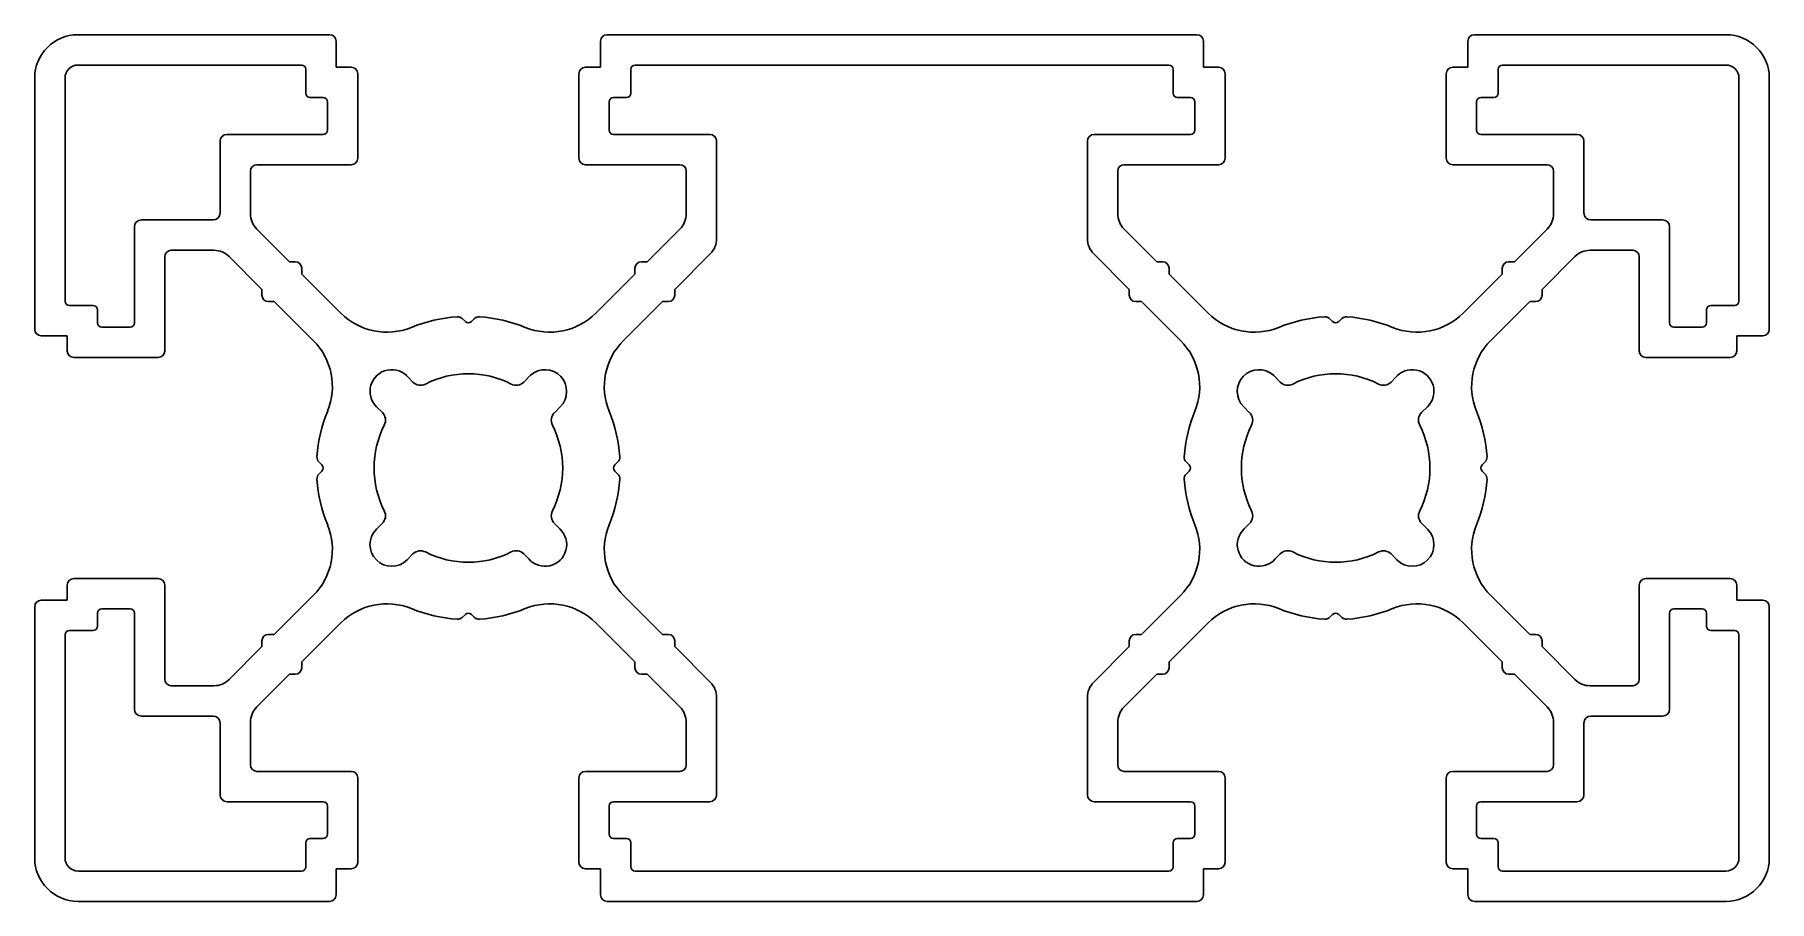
# Model space of a CAD drawing. Extents: x 867.2 to 947.2, y 1743.8 to 1783.8.
import ezdxf

# ---------------------------------------------------------------- set-up
doc = ezdxf.new("R2010")
doc.units = 0
doc.layers.get('0').update_dxf_attribs({"linetype": 'CONTINUOUS'})

msp = doc.modelspace()

# ---------------------------------------------------------------- linework, layer by layer
for p, q in [((880.775, 1783.831), (869.175, 1783.831)), ((881.075, 1782.331), (881.075, 1783.531)), ((893.275, 1783.531), (893.275, 1782.331)), ((920.775, 1783.831), (893.575, 1783.831)), ((921.075, 1783.531), (921.075, 1782.331)), ((933.275, 1782.331), (933.275, 1783.531)), ((933.575, 1783.831), (945.175, 1783.831)), ((869.175, 1782.431), (879.475, 1782.431)), ((894.875, 1782.431), (919.475, 1782.431)), ((934.875, 1782.431), (945.175, 1782.431)), ((867.175, 1781.831), (867.175, 1770.231)), ((868.575, 1771.531), (868.575, 1781.831)), ((879.675, 1782.231), (879.675, 1781.131)), ((881.775, 1782.331), (881.075, 1782.331)), ((882.075, 1778.131), (882.075, 1782.031)), ((892.275, 1782.031), (892.275, 1778.131)), ((893.275, 1782.331), (892.575, 1782.331)), ((894.675, 1781.131), (894.675, 1782.231)), ((919.675, 1782.231), (919.675, 1781.131)), ((921.075, 1782.331), (921.775, 1782.331)), ((922.075, 1782.031), (922.075, 1778.131)), ((932.275, 1778.131), (932.275, 1782.031)), ((932.575, 1782.331), (933.275, 1782.331)), ((934.675, 1781.131), (934.675, 1782.231)), ((945.775, 1781.831), (945.775, 1771.531)), ((947.175, 1781.831), (947.175, 1770.231)), ((879.875, 1780.931), (880.475, 1780.931)), ((893.875, 1780.931), (894.475, 1780.931)), ((919.875, 1780.931), (920.475, 1780.931)), ((933.875, 1780.931), (934.475, 1780.931)), ((880.675, 1780.731), (880.675, 1779.431)), ((893.675, 1779.431), (893.675, 1780.731)), ((920.675, 1780.731), (920.675, 1779.431)), ((933.675, 1779.431), (933.675, 1780.731)), ((880.475, 1779.231), (876.045, 1779.231)), ((898.305, 1779.231), (893.875, 1779.231)), ((920.475, 1779.231), (916.045, 1779.231)), ((938.305, 1779.231), (933.875, 1779.231)), ((875.725, 1778.911), (875.725, 1775.601)), ((898.625, 1774.423), (898.625, 1778.911)), ((915.725, 1778.911), (915.725, 1774.423)), ((938.625, 1775.601), (938.625, 1778.911)), ((877.425, 1777.831), (881.775, 1777.831)), ((892.575, 1777.831), (896.925, 1777.831)), ((921.775, 1777.831), (917.425, 1777.831)), ((936.925, 1777.831), (932.575, 1777.831)), ((877.125, 1775.568), (877.125, 1777.531)), ((897.225, 1777.531), (897.225, 1775.568)), ((917.125, 1777.531), (917.125, 1775.568)), ((937.225, 1775.568), (937.225, 1777.531)), ((875.405, 1775.281), (872.095, 1775.281)), ((942.255, 1775.281), (938.945, 1775.281)), ((871.775, 1774.961), (871.775, 1770.531)), ((878.93, 1773.349), (877.418, 1774.861)), ((896.932, 1774.861), (895.42, 1773.349)), ((917.418, 1774.861), (918.93, 1773.349)), ((935.42, 1773.349), (936.932, 1774.861)), ((942.575, 1770.531), (942.575, 1774.961)), ((873.475, 1773.881), (875.438, 1773.881)), ((896.693, 1772.077), (898.332, 1773.716)), ((916.018, 1773.716), (917.657, 1772.077)), ((940.875, 1773.881), (938.912, 1773.881)), ((873.175, 1769.231), (873.175, 1773.581)), ((876.145, 1773.589), (877.657, 1772.077)), ((879.195, 1773.349), (878.93, 1773.349)), ((879.495, 1772.784), (879.495, 1773.049)), ((894.854, 1773.049), (894.854, 1772.784)), ((895.42, 1773.349), (895.154, 1773.349)), ((918.93, 1773.349), (919.195, 1773.349)), ((919.495, 1773.049), (919.495, 1772.784)), ((934.854, 1772.784), (934.854, 1773.049)), ((935.154, 1773.349), (935.42, 1773.349)), ((938.205, 1773.589), (936.693, 1772.077)), ((941.175, 1769.231), (941.175, 1773.581)), ((877.657, 1772.077), (877.657, 1771.811)), ((881.3, 1770.979), (879.495, 1772.784)), ((894.854, 1772.784), (893.05, 1770.979)), ((896.693, 1771.811), (896.693, 1772.077)), ((917.657, 1772.077), (917.657, 1771.811)), ((919.495, 1772.784), (921.3, 1770.979)), ((933.05, 1770.979), (934.854, 1772.784)), ((936.693, 1772.077), (936.693, 1771.811)), ((869.875, 1771.331), (868.775, 1771.331)), ((877.957, 1771.511), (878.223, 1771.511)), ((878.223, 1771.511), (880.027, 1769.706)), ((894.322, 1769.706), (896.127, 1771.511)), ((896.127, 1771.511), (896.393, 1771.511)), ((917.957, 1771.511), (918.223, 1771.511)), ((918.223, 1771.511), (920.027, 1769.706)), ((936.127, 1771.511), (934.322, 1769.706)), ((936.393, 1771.511), (936.127, 1771.511)), ((945.575, 1771.331), (944.475, 1771.331)), ((870.075, 1770.531), (870.075, 1771.131)), ((887.036, 1770.588), (886.89, 1770.729)), ((887.46, 1770.729), (887.314, 1770.588)), ((926.89, 1770.729), (927.036, 1770.588)), ((927.314, 1770.588), (927.46, 1770.729)), ((944.275, 1771.131), (944.275, 1770.531)), ((867.475, 1769.931), (868.675, 1769.931)), ((868.675, 1769.931), (868.675, 1769.231)), ((871.575, 1770.331), (870.275, 1770.331)), ((944.075, 1770.331), (942.775, 1770.331)), ((945.675, 1769.931), (945.675, 1769.231)), ((946.875, 1769.931), (945.675, 1769.931)), ((868.975, 1768.931), (872.875, 1768.931)), ((945.375, 1768.931), (941.475, 1768.931)), ((884.416, 1768.004), (884.621, 1767.8)), ((889.729, 1767.8), (890.04, 1768.111)), ((924.309, 1768.111), (924.621, 1767.8)), ((929.729, 1767.8), (929.934, 1768.004)), ((883.21, 1766.387), (882.937, 1766.662)), ((891.417, 1766.661), (891.142, 1766.385)), ((923.207, 1766.385), (922.933, 1766.661)), ((931.413, 1766.662), (931.14, 1766.387)), ((880.278, 1764.117), (880.419, 1763.971)), ((893.931, 1763.971), (894.072, 1764.116)), ((920.278, 1764.116), (920.419, 1763.971)), ((934.072, 1764.117), (933.931, 1763.971)), ((880.419, 1763.692), (880.278, 1763.546)), ((894.072, 1763.547), (893.931, 1763.692)), ((920.419, 1763.692), (920.278, 1763.547)), ((933.931, 1763.692), (934.072, 1763.546)), ((882.932, 1761.003), (883.206, 1761.277)), ((891.143, 1761.277), (891.399, 1761.021)), ((922.95, 1761.021), (923.206, 1761.277)), ((931.143, 1761.277), (931.418, 1761.003)), ((884.621, 1759.863), (884.346, 1759.589)), ((889.961, 1759.634), (889.731, 1759.864)), ((924.619, 1759.864), (924.389, 1759.634)), ((930.003, 1759.589), (929.729, 1759.863)), ((868.675, 1758.431), (868.675, 1757.731)), ((872.875, 1758.731), (868.975, 1758.731)), ((873.175, 1754.081), (873.175, 1758.431)), ((941.175, 1754.081), (941.175, 1758.431)), ((941.475, 1758.731), (945.375, 1758.731)), ((945.675, 1758.431), (945.675, 1757.731)), ((868.675, 1757.731), (867.475, 1757.731)), ((880.027, 1757.957), (878.223, 1756.152)), ((896.127, 1756.152), (894.322, 1757.957)), ((920.027, 1757.957), (918.223, 1756.152)), ((934.322, 1757.957), (936.127, 1756.152)), ((945.675, 1757.731), (946.875, 1757.731)), ((867.175, 1757.431), (867.175, 1745.831)), ((870.075, 1756.531), (870.075, 1757.131)), ((870.275, 1757.331), (871.575, 1757.331)), ((871.775, 1757.131), (871.775, 1752.701)), ((886.89, 1756.934), (887.036, 1757.075)), ((887.314, 1757.075), (887.46, 1756.934)), ((927.036, 1757.075), (926.89, 1756.934)), ((927.46, 1756.934), (927.314, 1757.075)), ((942.575, 1752.701), (942.575, 1757.131)), ((942.775, 1757.331), (944.075, 1757.331)), ((944.275, 1757.131), (944.275, 1756.531)), ((947.175, 1757.431), (947.175, 1745.831)), ((868.575, 1745.831), (868.575, 1756.131)), ((868.775, 1756.331), (869.875, 1756.331)), ((878.223, 1756.152), (877.957, 1756.152)), ((879.495, 1754.879), (881.3, 1756.684)), ((893.05, 1756.684), (894.854, 1754.879)), ((896.393, 1756.152), (896.127, 1756.152)), ((918.223, 1756.152), (917.957, 1756.152)), ((921.3, 1756.684), (919.495, 1754.879)), ((934.854, 1754.879), (933.05, 1756.684)), ((936.127, 1756.152), (936.393, 1756.152)), ((944.475, 1756.331), (945.575, 1756.331)), ((945.775, 1756.131), (945.775, 1745.831)), ((877.657, 1755.586), (876.145, 1754.074)), ((877.657, 1755.852), (877.657, 1755.586)), ((896.693, 1755.586), (896.693, 1755.852)), ((898.332, 1753.947), (896.693, 1755.586)), ((917.657, 1755.586), (916.018, 1753.947)), ((917.657, 1755.852), (917.657, 1755.586)), ((936.693, 1755.852), (936.693, 1755.586)), ((936.693, 1755.586), (938.205, 1754.074)), ((879.495, 1754.613), (879.495, 1754.879)), ((894.854, 1754.879), (894.854, 1754.613)), ((919.495, 1754.879), (919.495, 1754.613)), ((934.854, 1754.613), (934.854, 1754.879)), ((875.438, 1753.781), (873.475, 1753.781)), ((877.418, 1752.802), (878.93, 1754.313)), ((878.93, 1754.313), (879.195, 1754.313)), ((895.154, 1754.313), (895.42, 1754.313)), ((895.42, 1754.313), (896.932, 1752.802)), ((918.93, 1754.313), (917.418, 1752.802)), ((919.195, 1754.313), (918.93, 1754.313)), ((935.42, 1754.313), (935.154, 1754.313)), ((936.932, 1752.802), (935.42, 1754.313)), ((938.912, 1753.781), (940.875, 1753.781)), ((898.625, 1748.751), (898.625, 1753.24)), ((915.725, 1753.24), (915.725, 1748.751)), ((872.095, 1752.381), (875.405, 1752.381)), ((875.725, 1752.061), (875.725, 1748.751)), ((877.125, 1750.131), (877.125, 1752.094)), ((897.225, 1752.094), (897.225, 1750.131)), ((917.125, 1752.094), (917.125, 1750.131)), ((937.225, 1750.131), (937.225, 1752.094)), ((938.625, 1748.751), (938.625, 1752.061)), ((938.945, 1752.381), (942.255, 1752.381)), ((881.775, 1749.831), (877.425, 1749.831)), ((896.925, 1749.831), (892.575, 1749.831)), ((917.425, 1749.831), (921.775, 1749.831)), ((932.575, 1749.831), (936.925, 1749.831)), ((882.075, 1745.631), (882.075, 1749.531)), ((892.275, 1749.531), (892.275, 1745.631)), ((922.075, 1749.531), (922.075, 1745.631)), ((932.275, 1745.631), (932.275, 1749.531)), ((876.045, 1748.431), (880.475, 1748.431)), ((880.675, 1748.231), (880.675, 1746.931)), ((893.675, 1746.931), (893.675, 1748.231)), ((893.875, 1748.431), (898.305, 1748.431)), ((916.045, 1748.431), (920.475, 1748.431)), ((920.675, 1748.231), (920.675, 1746.931)), ((933.675, 1746.931), (933.675, 1748.231)), ((933.875, 1748.431), (938.305, 1748.431)), ((879.675, 1746.531), (879.675, 1745.431)), ((880.475, 1746.731), (879.875, 1746.731)), ((894.475, 1746.731), (893.875, 1746.731)), ((894.675, 1745.431), (894.675, 1746.531)), ((919.675, 1746.531), (919.675, 1745.431)), ((920.475, 1746.731), (919.875, 1746.731)), ((934.475, 1746.731), (933.875, 1746.731)), ((934.675, 1745.431), (934.675, 1746.531)), ((879.475, 1745.231), (869.175, 1745.231)), ((881.075, 1744.131), (881.075, 1745.331)), ((881.075, 1745.331), (881.775, 1745.331)), ((892.575, 1745.331), (893.275, 1745.331)), ((893.275, 1745.331), (893.275, 1744.131)), ((919.475, 1745.231), (894.875, 1745.231)), ((921.075, 1745.331), (921.075, 1744.131)), ((921.775, 1745.331), (921.075, 1745.331)), ((933.275, 1745.331), (932.575, 1745.331)), ((933.275, 1744.131), (933.275, 1745.331)), ((945.175, 1745.231), (934.875, 1745.231)), ((869.175, 1743.831), (880.775, 1743.831)), ((893.575, 1743.831), (920.775, 1743.831)), ((945.175, 1743.831), (933.575, 1743.831))]:
    msp.add_line(p, q)
for centre, radius, start, end in [((869.175, 1781.831), 2, 90, 180), ((880.775, 1783.531), 0.3, 0, 90), ((893.575, 1783.531), 0.3, 90, 180), ((920.775, 1783.531), 0.3, 0, 90), ((933.575, 1783.531), 0.3, 90, 180), ((945.175, 1781.831), 2, 0, 90), ((869.175, 1781.831), 0.6, 90, 180), ((879.475, 1782.231), 0.2, 0, 90), ((894.875, 1782.231), 0.2, 90, 180), ((919.475, 1782.231), 0.2, 0, 90), ((934.875, 1782.231), 0.2, 90, 180), ((945.175, 1781.831), 0.6, 0, 90), ((881.775, 1782.031), 0.3, 0, 90), ((892.575, 1782.031), 0.3, 90, 180), ((921.775, 1782.031), 0.3, 0, 90), ((932.575, 1782.031), 0.3, 90, 180), ((879.875, 1781.131), 0.2, 180, 270), ((880.475, 1780.731), 0.2, 0, 90), ((893.875, 1780.731), 0.2, 90, 180), ((894.475, 1781.131), 0.2, 270, 0), ((919.875, 1781.131), 0.2, 180, 270), ((920.475, 1780.731), 0.2, 0, 90), ((933.875, 1780.731), 0.2, 90, 180), ((934.475, 1781.131), 0.2, 270, 0), ((876.045, 1778.911), 0.32, 90, 180), ((880.475, 1779.431), 0.2, 270, 0), ((893.875, 1779.431), 0.2, 180, 270), ((898.305, 1778.911), 0.32, 0, 90), ((916.045, 1778.911), 0.32, 90, 180), ((920.475, 1779.431), 0.2, 270, 0), ((933.875, 1779.431), 0.2, 180, 270), ((938.305, 1778.911), 0.32, 0, 90), ((877.425, 1777.531), 0.3, 90, 180), ((881.775, 1778.131), 0.3, 270, 360), ((892.575, 1778.131), 0.3, 180, 270), ((896.925, 1777.531), 0.3, 0, 90), ((917.425, 1777.531), 0.3, 90, 180), ((921.775, 1778.131), 0.3, 270, 360), ((932.575, 1778.131), 0.3, 180, 270), ((936.925, 1777.531), 0.3, 0, 90), ((872.095, 1774.961), 0.32, 90, 180), ((875.405, 1775.601), 0.32, 270, 360), ((878.125, 1775.568), 1, 180, 225), ((896.225, 1775.568), 1, 315, 360), ((918.125, 1775.568), 1, 180, 225), ((936.225, 1775.568), 1, 315, 360), ((938.945, 1775.601), 0.32, 180, 270), ((942.255, 1774.961), 0.32, 0, 90), ((897.625, 1774.423), 1, 315, 0), ((916.725, 1774.423), 1, 180, 225), ((873.475, 1773.581), 0.3, 90, 180), ((875.438, 1772.881), 1, 45, 90), ((938.912, 1772.881), 1, 90, 135), ((940.875, 1773.581), 0.3, 0, 90), ((879.195, 1773.049), 0.3, 0, 90), ((895.154, 1773.049), 0.3, 90, 180), ((919.195, 1773.049), 0.3, 0, 90), ((935.154, 1773.049), 0.3, 90, 180), ((868.775, 1771.531), 0.2, 180, 270), ((869.875, 1771.131), 0.2, 0, 90), ((877.957, 1771.811), 0.3, 179.99932, 269.99932), ((896.393, 1771.811), 0.3, 270.00068, 0.00068), ((917.957, 1771.811), 0.3, 179.99932, 269.99932), ((936.393, 1771.811), 0.3, 270.00068, 0.00068), ((944.475, 1771.131), 0.2, 90, 180), ((945.575, 1771.531), 0.2, 270, 360), ((870.275, 1770.531), 0.2, 180, 270), ((871.575, 1770.531), 0.2, 270, 360), ((883.421, 1773.1), 3, 225, 292.04507), ((887.175, 1763.831), 7, 94.22287, 112.04507), ((886.681, 1770.513), 0.3, 45.91028, 94.22287), ((887.175, 1770.731), 0.2, 225.91028, 314.08972), ((887.668, 1770.513), 0.3, 85.77713, 134.08972), ((887.175, 1763.831), 7, 67.95493, 85.77713), ((890.928, 1773.1), 3, 247.95493, 315), ((923.421, 1773.1), 3, 225, 292.04507), ((927.175, 1763.831), 7, 94.22287, 112.04507), ((926.681, 1770.513), 0.3, 45.91028, 94.22287), ((927.175, 1770.731), 0.2, 225.91028, 314.08972), ((927.668, 1770.513), 0.3, 85.77713, 134.08972), ((927.175, 1763.831), 7, 67.95493, 85.77713), ((930.928, 1773.1), 3, 247.95493, 315), ((942.775, 1770.531), 0.2, 180, 270), ((944.075, 1770.531), 0.2, 270, 0), ((867.475, 1770.231), 0.3, 180, 270), ((877.906, 1767.585), 3, 337.95493, 45), ((896.444, 1767.585), 3, 135, 202.04507), ((917.906, 1767.585), 3, 337.95493, 45), ((936.444, 1767.585), 3, 135, 202.04507), ((946.875, 1770.231), 0.3, 270, 0), ((868.975, 1769.231), 0.3, 180, 270), ((872.875, 1769.231), 0.3, 270, 0), ((941.475, 1769.231), 0.3, 180, 270), ((945.375, 1769.231), 0.3, 270, 0), ((883.642, 1767.371), 1, 39.27006, 225.18151), ((887.175, 1763.831), 4.35, 63.01575, 116.98425), ((890.709, 1767.368), 1, 315, 131.98965), ((923.64, 1767.368), 1, 48.01035, 225), ((927.175, 1763.831), 4.35, 63.01575, 116.98425), ((930.708, 1767.371), 1, 314.81849, 140.72994), ((884.974, 1768.153), 0.5, 225, 296.98425), ((889.376, 1768.153), 0.5, 243.01575, 315), ((924.974, 1768.153), 0.5, 225, 296.98425), ((929.376, 1768.153), 0.5, 243.01575, 315), ((887.175, 1763.831), 7, 157.95493, 175.77363), ((887.175, 1763.831), 7, 4.22287, 22.04507), ((927.175, 1763.831), 7, 157.95493, 175.77713), ((927.175, 1763.831), 7, 4.22637, 22.04507), ((887.175, 1763.831), 4.35, 152.97508, 206.98425), ((882.854, 1766.035), 0.5, 332.97508, 44.74344), ((891.497, 1766.033), 0.5, 135.12908, 206.99053), ((887.175, 1763.831), 4.35, 333.01575, 26.99053), ((927.175, 1763.831), 4.35, 153.00947, 206.98425), ((922.853, 1766.033), 0.5, 333.00947, 44.87092), ((931.495, 1766.035), 0.5, 135.25656, 207.02492), ((927.175, 1763.831), 4.35, 333.01575, 27.02492), ((880.493, 1764.325), 0.3, 175.77363, 224.08972), ((893.857, 1764.325), 0.3, 315.91028, 4.22287), ((920.493, 1764.325), 0.3, 175.77713, 224.08972), ((933.857, 1764.325), 0.3, 315.91028, 4.22637), ((880.493, 1763.338), 0.3, 135.91028, 184.22637), ((887.175, 1763.831), 7, 184.22637, 202.04507), ((880.275, 1763.831), 0.2, 315.91028, 44.08972), ((887.175, 1763.831), 7, 337.95493, 355.77713), ((894.075, 1763.831), 0.2, 135.91028, 224.08972), ((893.857, 1763.338), 0.3, 355.77713, 44.08972), ((920.493, 1763.338), 0.3, 135.91028, 184.22287), ((927.175, 1763.831), 7, 184.22287, 202.04507), ((920.275, 1763.831), 0.2, 315.91028, 44.08972), ((927.175, 1763.831), 7, 337.95493, 355.77363), ((934.074, 1763.831), 0.2, 135.91028, 224.08972), ((933.857, 1763.338), 0.3, 355.77363, 44.08972), ((882.853, 1761.631), 0.5, 315, 26.98425), ((891.497, 1761.631), 0.5, 153.01575, 225), ((922.853, 1761.631), 0.5, 315, 26.98425), ((931.497, 1761.631), 0.5, 153.01575, 225), ((877.906, 1760.078), 3, 315, 22.04507), ((883.639, 1760.296), 1, 135, 315), ((890.711, 1760.296), 1, 221.43222, 46.4765), ((896.444, 1760.078), 3, 157.95493, 225), ((917.906, 1760.078), 3, 315, 22.04507), ((923.639, 1760.296), 1, 133.5235, 318.56778), ((930.71, 1760.296), 1, 225, 45), ((936.444, 1760.078), 3, 157.95493, 225), ((884.974, 1759.509), 0.5, 63.01575, 135), ((889.378, 1759.511), 0.5, 45, 117.01245), ((924.972, 1759.511), 0.5, 62.98755, 135), ((929.376, 1759.509), 0.5, 45, 116.98425), ((887.175, 1763.831), 4.35, 243.01575, 297.01245), ((927.175, 1763.831), 4.35, 242.98755, 296.98425), ((868.975, 1758.431), 0.3, 90, 180), ((872.875, 1758.431), 0.3, 0, 90), ((941.475, 1758.431), 0.3, 90, 180), ((945.375, 1758.431), 0.3, 0, 90), ((867.475, 1757.431), 0.3, 90, 180), ((946.875, 1757.431), 0.3, 0, 90), ((870.275, 1757.131), 0.2, 90, 180), ((871.575, 1757.131), 0.2, 0, 90), ((883.421, 1754.563), 3, 67.95493, 135), ((887.175, 1763.832), 7, 247.95493, 265.77713), ((886.681, 1757.15), 0.3, 265.77713, 314.08972), ((887.175, 1756.931), 0.2, 45.91028, 134.08972), ((887.668, 1757.15), 0.3, 225.91028, 274.22287), ((887.175, 1763.832), 7, 274.22287, 292.04507), ((890.928, 1754.563), 3, 45, 112.04507), ((923.421, 1754.563), 3, 67.95493, 135), ((927.175, 1763.832), 7, 247.95493, 265.77713), ((926.681, 1757.15), 0.3, 265.77713, 314.08972), ((927.175, 1756.931), 0.2, 45.91028, 134.08972), ((927.668, 1757.15), 0.3, 225.91028, 274.22287), ((927.175, 1763.832), 7, 274.22287, 292.04507), ((930.928, 1754.563), 3, 45, 112.04507), ((942.775, 1757.131), 0.2, 90, 180), ((944.075, 1757.131), 0.2, 0, 90), ((868.775, 1756.131), 0.2, 90, 180), ((869.875, 1756.531), 0.2, 270, 0), ((877.957, 1755.852), 0.3, 90.00068, 180.00068), ((896.393, 1755.852), 0.3, 359.99932, 89.99932), ((917.957, 1755.852), 0.3, 90.00068, 180.00068), ((936.393, 1755.852), 0.3, 359.99932, 89.99932), ((944.475, 1756.531), 0.2, 180, 270), ((945.575, 1756.131), 0.2, 0, 90), ((879.195, 1754.613), 0.3, 270, 0), ((895.154, 1754.613), 0.3, 180, 270), ((919.195, 1754.613), 0.3, 270, 0), ((935.154, 1754.613), 0.3, 180, 270), ((873.475, 1754.081), 0.3, 180, 270), ((875.438, 1754.781), 1, 270, 315), ((897.625, 1753.24), 1, 0, 45), ((916.725, 1753.24), 1, 135, 180), ((938.912, 1754.781), 1, 225, 270), ((940.875, 1754.081), 0.3, 270, 0), ((878.125, 1752.094), 1, 135, 180), ((896.225, 1752.094), 1, 0, 45), ((918.125, 1752.094), 1, 135, 180), ((936.225, 1752.094), 1, 0, 45), ((872.095, 1752.701), 0.32, 180, 270), ((875.405, 1752.061), 0.32, 0, 90), ((938.945, 1752.061), 0.32, 90, 180), ((942.255, 1752.701), 0.32, 270, 0), ((877.425, 1750.131), 0.3, 180, 270), ((881.775, 1749.531), 0.3, 0, 90), ((892.575, 1749.531), 0.3, 90, 180), ((896.925, 1750.131), 0.3, 270, 360), ((917.425, 1750.131), 0.3, 180, 270), ((921.775, 1749.531), 0.3, 0, 90), ((932.575, 1749.531), 0.3, 90, 180), ((936.925, 1750.131), 0.3, 270, 0), ((876.045, 1748.751), 0.32, 180, 270), ((880.475, 1748.231), 0.2, 0, 90), ((893.875, 1748.231), 0.2, 90, 180), ((898.305, 1748.751), 0.32, 270, 360), ((916.045, 1748.751), 0.32, 180, 270), ((920.475, 1748.231), 0.2, 0, 90), ((933.875, 1748.231), 0.2, 90, 180), ((938.305, 1748.751), 0.32, 270, 360), ((879.875, 1746.531), 0.2, 90, 180), ((880.475, 1746.931), 0.2, 270, 360), ((893.875, 1746.931), 0.2, 180, 270), ((894.475, 1746.531), 0.2, 0, 90), ((919.875, 1746.531), 0.2, 90, 180), ((920.475, 1746.931), 0.2, 270, 360), ((933.875, 1746.931), 0.2, 180, 270), ((934.475, 1746.531), 0.2, 0, 90), ((869.175, 1745.831), 2, 180, 270), ((869.175, 1745.831), 0.6, 180, 270), ((881.775, 1745.631), 0.3, 270, 360), ((892.575, 1745.631), 0.3, 180, 270), ((921.775, 1745.631), 0.3, 270, 360), ((932.575, 1745.631), 0.3, 180, 270), ((945.175, 1745.831), 0.6, 270, 360), ((945.175, 1745.831), 2, 270, 360), ((879.475, 1745.431), 0.2, 270, 0), ((894.875, 1745.431), 0.2, 180, 270), ((919.475, 1745.431), 0.2, 270, 360), ((934.875, 1745.431), 0.2, 180, 270), ((880.775, 1744.131), 0.3, 270, 360), ((893.575, 1744.131), 0.3, 180, 270), ((920.775, 1744.131), 0.3, 270, 360), ((933.575, 1744.131), 0.3, 180, 270)]:
    msp.add_arc(centre, radius, start, end)

doc.saveas('drawing.dxf')
